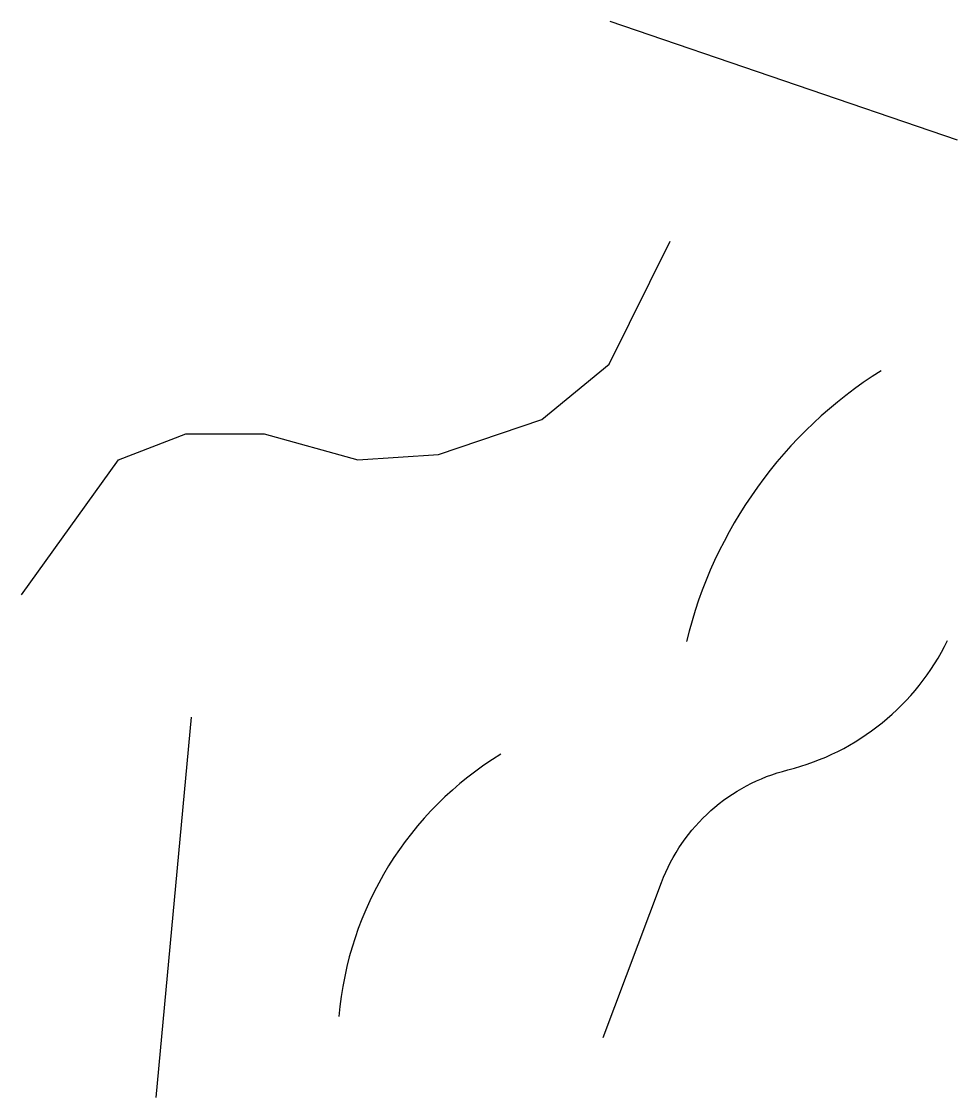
# Model space of a CAD drawing. Header units: feet. Extents: x 2255 to 2877, y 7238 to 7953.
import ezdxf

# ---------------------------------------------------------------- set-up
doc = ezdxf.new("R2010")
doc.units = ezdxf.units.FT
doc.header["$MEASUREMENT"] = 0

msp = doc.modelspace()

# ---------------------------------------------------------------- linework, layer by layer
msp.add_line((2876.68, 7873.74), (2646.09, 7952.5))
msp.add_lwpolyline([(2641.45, 7277.54), (2680.1, 7380.49, -0.246501), (2764, 7455.31, 0.221713), (2870.15, 7541.39, 0.221713)], format="xyb")
at = {"flags": 128}
msp.add_lwpolyline([(2344.51, 7237.68), (2367.99, 7490.28)], dxfattribs=at)
msp.add_lwpolyline([(2573.46, 7465.83, 0.238789), (2465.83, 7291.48)], format="xyb", dxfattribs=at)
msp.add_polyline3d([(2255.03, 7571.67, 0), (2319.36, 7661.28, 1), (2364.18, 7678.62, 2), (2416.22, 7678.62, 3), (2478.39, 7661.28, 4), (2531.88, 7664.89, 3), (2600.55, 7688.02, 2), (2645.37, 7724.87, 1), (2685.85, 7806.53, 0)])
msp.add_arc((2983.04, 7471.18), 294.64, 122.18844, 166.3727)

doc.saveas('drawing.dxf')
